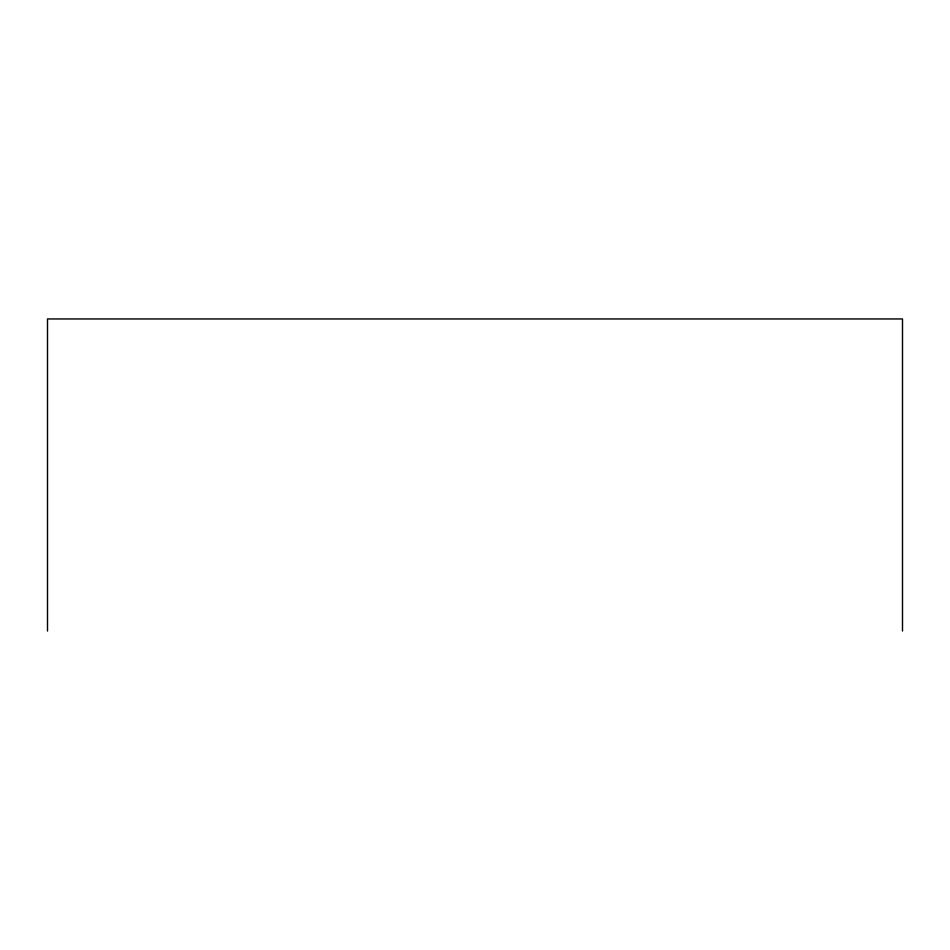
<?xml version="1.0" encoding="UTF-8"?>
<svg xmlns="http://www.w3.org/2000/svg" width="950" height="950" viewBox="0 0 950 950"><rect width="100%" height="100%" fill="white"/><g stroke="black" fill="none" stroke-linecap="round" stroke-linejoin="round"><path stroke-width="1.43" d="M902.5 631.049L902.5 318.951L47.5 318.951L47.5 631.049"/></g></svg>
